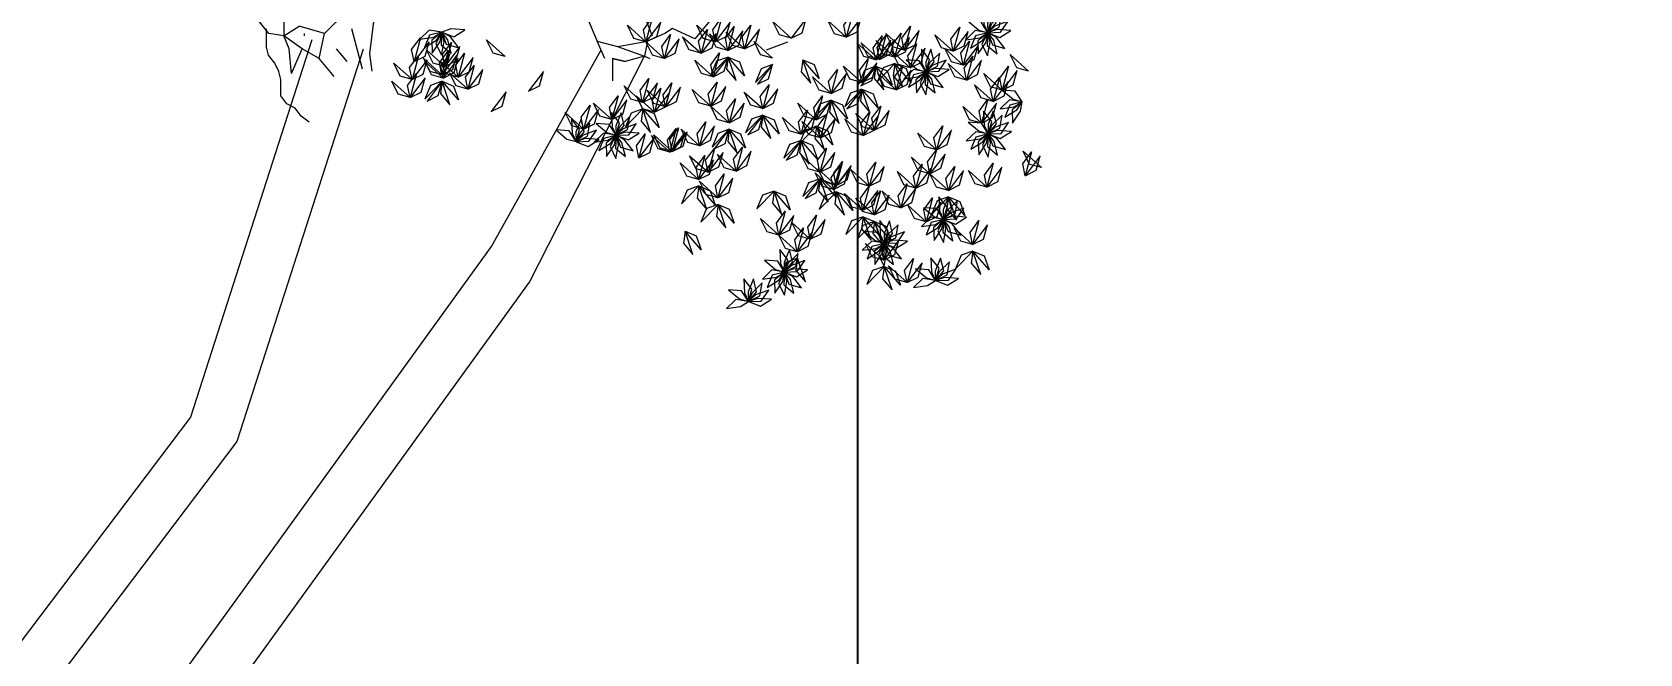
# Model space of a CAD drawing. Header units: inches. Extents: x 4350 to 28384, y -6772 to 993.
# Drawn here: x 15000.1 to 15389, y -1013.5 to -863.1 of the extents above; entities that cross this region are included whole.
import ezdxf

# ---------------------------------------------------------------- set-up
doc = ezdxf.new("R2010")
doc.units = ezdxf.units.IN
doc.header["$MEASUREMENT"] = 0
doc.layers.add('ARREDAMENTO', color=2, linetype='Continuous', lineweight=18)
doc.layers.add('QUOTE', color=3, linetype='Continuous', lineweight=9)
doc.styles.get("Standard").update_dxf_attribs({"font": 'arial.ttf'})
doc.dimstyles.new('ook', dxfattribs={"dimtxt": 15, "dimasz": 10, "dimexe": 10, "dimexo": 10, "dimgap": 5, "dimtad": 1, "dimtoh": 1, "dimdec": 0, "dimzin": 0, "dimdsep": 46, "dimtxsty": 'Standard', "dimblk": 'OBLIQUE', "dimcen": 0.09, "dimdle": 10, "dimadec": 0, "dimazin": 0, "dimtfac": 1, "dimtdec": 0, "dimtofl": 0, "dimtmove": 0, "dimatfit": 3, "dimldrblk": 'OBLIQUE', "dimfxl": 1, "dimtfill": 2, "dimtfillclr": 1, "dimtolj": 1, "dimtzin": 0, "dimarcsym": 0})

# ---------------------------------------------------------------- blocks, each defined once
blk = doc.blocks.new('_Oblique')
at = {"color": 0, "linetype": 'ByBlock', "lineweight": -2}
blk.add_line((-0.5, -0.5), (0.5, 0.5), dxfattribs=at)
blk = doc.blocks.new('*D96')
at = {"layer": 'Defpoints', "color": 0, "transparency": 16777216}
for p in [(15335.61, -819.22), (15199.69, -1419.22), (15388.97, -1419.22)]:
    blk.add_point(p, dxfattribs=at)
at = {"layer": 'QUOTE', "color": 0, "lineweight": -2, "transparency": 16777216}
for p, q in [((15199.69, -809.22), (15199.69, -1429.22)), ((15325.61, -819.22), (15189.69, -819.22)), ((15378.97, -1419.22), (15189.69, -1419.22))]:
    blk.add_line(p, q, dxfattribs=at)
at = {"layer": 'QUOTE', "color": 0, "lineweight": -2, "transparency": 16777216, "xscale": 10, "yscale": 10, "zscale": 10}
for p, rotation in [((15199.69, -819.22), 90), ((15199.69, -1419.22), 270)]:
    blk.add_blockref('_Oblique', p, dxfattribs=dict(at, rotation=rotation))
at = {"layer": 'QUOTE', "color": 0, "transparency": 16777216, "insert": (15187.08, -1119.22), "char_height": 15, "attachment_point": 5, "rotation": 90, "bg_fill": 1, "box_fill_scale": 1.25, "bg_fill_color": 1, "bg_fill_transparency": 0}
blk.add_mtext('\\A1;600', dxfattribs=at)
blk = doc.blocks.new('jacaranda')
at = {"layer": 'ARREDAMENTO'}
for p, q in [((14002.27, 19336.11), (13999.36, 19311.75)), ((13975.01, 19316.66), (13972.1, 19320.29)), ((13978.64, 19322.11), (13978.64, 19316.11)), ((13988.46, 19316.66), (13993.91, 19322.11)), ((14052.07, 19320.29), (14054.43, 19314.84)), ((14065.88, 19320.84), (14067.7, 19316.11)), ((13978.64, 19316.11), (13975.01, 19316.66)), ((13978.64, 19316.11), (13975.01, 19316.66)), ((13978.64, 19316.11), (13982.28, 19318.48)), ((13988.46, 19316.66), (13982.28, 19318.48)), ((13983.55, 19316.66), (13983.55, 19316.11)), ((13987.19, 19310.66), (13988.46, 19316.66)), ((13995, 19317.93), (13997.55, 19308.12)), ((14070.79, 19316.66), (14066.61, 19314.84)), ((14072.61, 19317.93), (14070.79, 19316.66)), ((14078.06, 19315.39), (14072.61, 19317.93)), ((14081.69, 19319.75), (14078.06, 19315.39)), ((13985.34, 19315.14), (13955.99, 19223.84)), ((13997.76, 19312.89), (13967.25, 19217.99)), ((13979.92, 19313.02), (13978.64, 19316.11)), ((13983.01, 19313.02), (13978.64, 19316.11)), ((13980.46, 19307.03), (13979.92, 19313.02)), ((13980.46, 19307.03), (13983.01, 19313.02)), ((13987.19, 19310.66), (13983.01, 19313.02)), ((13993.91, 19309.93), (13991.37, 19313.02)), ((14028.84, 19265.14), (14055.34, 19312.75)), ((14056.25, 19310.66), (14054.43, 19314.84)), ((14054.43, 19314.84), (14059.34, 19313.57)), ((14059.34, 19313.57), (14066.61, 19314.84)), ((14059.34, 19313.57), (14065.88, 19311.21)), ((14066.61, 19314.84), (14065.88, 19311.21)), ((13990.82, 19306.3), (13987.19, 19310.66)), ((13999.36, 19311.75), (13999.91, 19307.57)), ((14038.06, 19256.55), (14065.88, 19311.21)), ((14058.07, 19310.66), (14058.07, 19305.21)), ((14061.16, 19309.93), (14058.07, 19310.66)), ((14058.07, 19310.66), (14061.16, 19309.93)), ((14065.88, 19311.21), (14061.16, 19309.93)), ((14065.88, 19311.21), (14067.15, 19310.66)), ((13969.71, 19183.35), (14028.84, 19265.14)), ((13981.21, 19177.91), (14038.06, 19256.55)), ((13955.99, 19223.84), (13905.99, 19157.75)), ((13967.25, 19217.99), (13917.49, 19152.22)), ((13910.24, 19101.09), (13969.71, 19183.35)), ((13922.5, 19096.7), (13981.21, 19177.91))]:
    blk.add_line(p, q, dxfattribs=at)
at = {"layer": 'ARREDAMENTO', "linetype": 'Continuous'}
blk.add_line((14100.47, 19314.62), (14095.29, 19312.63), dxfattribs=at)
at = {"layer": 'ARREDAMENTO'}
blk.add_lwpolyline([(13984.77, 19295.21), (13982.8, 19296.69), (13981.32, 19298.65), (13979.35, 19299.64), (13977.87, 19301.61), (13977.87, 19305.55), (13977.38, 19307.51), (13976.39, 19309.48), (13974.91, 19311.45), (13974.42, 19313.42), (13974.42, 19317.85)], dxfattribs=at)
at = {"layer": 'ARREDAMENTO', "lineweight": 0}
for points in [[(14066.16, 19314.66), (14065.57, 19317.57), (14067.7, 19320.46), (14066.16, 19314.66)], [(14082.92, 19314.66), (14082.34, 19317.56), (14084.46, 19320.45), (14082.92, 19314.66)], [(14101.34, 19315.54), (14103.99, 19316.86), (14104.97, 19320.31), (14101.34, 19315.54)], [(14114.67, 19315.78), (14114.09, 19318.69), (14116.22, 19321.58), (14114.67, 19315.78)], [(14114.67, 19315.78), (14117.33, 19317.1), (14118.3, 19320.56), (14114.67, 19315.78)], [(14147.79, 19322.37), (14147.91, 19318.96), (14148.91, 19316.89), (14149.74, 19319.86), (14147.79, 19322.37)], [(14150.12, 19322.35), (14148.84, 19319.19), (14148.91, 19316.89), (14150.88, 19319.26), (14150.12, 19322.35)], [(14152.24, 19321.39), (14149.79, 19319.02), (14148.92, 19316.88), (14151.68, 19318.25), (14152.24, 19321.39)], [(14011.48, 19315.34), (14014.86, 19315.81), (14016.82, 19317.03), (14013.78, 19317.54), (14011.48, 19315.34)], [(14012.63, 19313.31), (14015.52, 19315.11), (14016.82, 19317.02), (14013.83, 19316.26), (14012.63, 19313.31)], [(14014.51, 19311.92), (14016.41, 19314.75), (14016.82, 19317.02), (14014.4, 19315.1), (14014.51, 19311.92)], [(14016.78, 19311.42), (14017.37, 19314.78), (14016.82, 19317.02), (14015.39, 19314.28), (14016.78, 19311.42)], [(14019.06, 19311.89), (14018.24, 19315.19), (14016.83, 19317.02), (14016.63, 19313.94), (14019.06, 19311.89)], [(14020.96, 19313.24), (14018.86, 19315.93), (14016.83, 19317.02), (14017.9, 19314.12), (14020.96, 19313.24)], [(14022.41, 19317.56), (14019.01, 19317.8), (14016.84, 19317.02), (14019.7, 19315.89), (14022.41, 19317.56)], [(14066.16, 19314.66), (14063.31, 19315.47), (14061.71, 19318.68), (14066.16, 19314.66)], [(14066.16, 19314.66), (14068.81, 19315.98), (14069.79, 19319.44), (14066.16, 19314.66)], [(14070.61, 19310.64), (14070.03, 19313.55), (14072.15, 19316.44), (14070.61, 19310.64)], [(14082.92, 19314.66), (14080.07, 19315.46), (14078.47, 19318.68), (14082.92, 19314.66)], [(14079.52, 19311.9), (14078.94, 19314.81), (14081.06, 19317.7), (14079.52, 19311.9)], [(14079.52, 19311.9), (14082.18, 19313.22), (14083.15, 19316.68), (14079.52, 19311.9)], [(14086.04, 19312.57), (14083.19, 19313.38), (14081.59, 19316.59), (14086.04, 19312.57)], [(14082.92, 19314.66), (14085.57, 19315.98), (14086.55, 19319.43), (14082.92, 19314.66)], [(14086.04, 19312.57), (14085.46, 19315.47), (14087.58, 19318.36), (14086.04, 19312.57)], [(14090.07, 19312.96), (14087.22, 19313.76), (14085.62, 19316.98), (14090.07, 19312.96)], [(14086.04, 19312.57), (14088.69, 19313.89), (14089.67, 19317.34), (14086.04, 19312.57)], [(14090.07, 19312.96), (14089.49, 19315.86), (14091.61, 19318.75), (14090.07, 19312.96)], [(14090.07, 19312.96), (14092.73, 19314.28), (14093.7, 19317.73), (14090.07, 19312.96)], [(14101.34, 19315.54), (14098.49, 19316.34), (14096.89, 19319.56), (14101.34, 19315.54)], [(14114.67, 19315.78), (14111.82, 19316.59), (14110.22, 19319.8), (14114.67, 19315.78)], [(14128.67, 19312.64), (14125.81, 19313.44), (14124.21, 19316.66), (14128.67, 19312.64)], [(14126.36, 19310.97), (14125.78, 19313.87), (14127.9, 19316.76), (14126.36, 19310.97)], [(14128.67, 19312.64), (14128.08, 19315.54), (14130.21, 19318.43), (14128.67, 19312.64)], [(14128.67, 19312.64), (14131.32, 19313.96), (14132.3, 19317.41), (14128.67, 19312.64)], [(14140.55, 19312.4), (14137.7, 19313.2), (14136.1, 19316.41), (14140.55, 19312.4)], [(14140.55, 19312.4), (14139.96, 19315.3), (14142.09, 19318.19), (14140.55, 19312.4)], [(14140.55, 19312.4), (14143.2, 19313.72), (14144.18, 19317.17), (14140.55, 19312.4)], [(14143.56, 19315.19), (14146.94, 19315.67), (14148.9, 19316.88), (14145.86, 19317.4), (14143.56, 19315.19)], [(14144.08, 19319.72), (14146.69, 19317.53), (14148.9, 19316.89), (14147.25, 19319.49), (14144.08, 19319.72)], [(14144.71, 19313.16), (14147.6, 19314.97), (14148.9, 19316.88), (14145.91, 19316.11), (14144.71, 19313.16)], [(14146.59, 19311.78), (14148.49, 19314.6), (14148.9, 19316.87), (14146.48, 19314.96), (14146.59, 19311.78)], [(14148.86, 19311.27), (14149.45, 19314.63), (14148.9, 19316.87), (14147.47, 19314.14), (14148.86, 19311.27)], [(14151.15, 19311.74), (14150.32, 19315.05), (14148.91, 19316.87), (14148.71, 19313.79), (14151.15, 19311.74)], [(14153.04, 19313.1), (14150.94, 19315.78), (14148.91, 19316.87), (14149.99, 19313.98), (14153.04, 19313.1)], [(14153.78, 19319.64), (14150.58, 19318.48), (14148.92, 19316.88), (14152, 19317.01), (14153.78, 19319.64)], [(14154.49, 19317.42), (14151.09, 19317.66), (14148.92, 19316.88), (14151.78, 19315.74), (14154.49, 19317.42)], [(14010.11, 19309.88), (14009.52, 19312.79), (14011.65, 19315.68), (14010.11, 19309.88)], [(14010.11, 19309.88), (14012.76, 19311.21), (14013.74, 19314.66), (14010.11, 19309.88)], [(14017.59, 19308.74), (14014.73, 19309.55), (14013.13, 19312.76), (14017.59, 19308.74)], [(14016.82, 19306.7), (14016.24, 19309.6), (14018.36, 19312.49), (14016.82, 19306.7)], [(14017.59, 19308.74), (14017, 19311.64), (14019.13, 19314.53), (14017.59, 19308.74)], [(14017.59, 19308.74), (14020.24, 19310.06), (14021.22, 19313.51), (14017.59, 19308.74)], [(14032.13, 19311.14), (14029.27, 19311.95), (14027.67, 19315.16), (14032.13, 19311.14)], [(14070.61, 19310.64), (14067.76, 19311.45), (14066.16, 19314.66), (14070.61, 19310.64)], [(14070.61, 19310.64), (14073.26, 19311.96), (14074.24, 19315.42), (14070.61, 19310.64)], [(14079.52, 19311.9), (14076.67, 19312.71), (14075.07, 19315.92), (14079.52, 19311.9)], [(14096.79, 19310.74), (14093.94, 19311.54), (14092.34, 19314.76), (14096.79, 19310.74)], [(14121.77, 19310.34), (14118.91, 19311.15), (14117.31, 19314.36), (14121.77, 19310.34)], [(14122.7, 19310.43), (14119.85, 19311.24), (14118.25, 19314.45), (14122.7, 19310.43)], [(14121.77, 19310.34), (14121.18, 19313.25), (14123.31, 19316.14), (14121.77, 19310.34)], [(14121.77, 19310.34), (14124.42, 19311.66), (14125.4, 19315.12), (14121.77, 19310.34)], [(14126.36, 19310.97), (14123.51, 19311.77), (14121.91, 19314.99), (14126.36, 19310.97)], [(14122.7, 19310.43), (14122.12, 19313.34), (14124.24, 19316.23), (14122.7, 19310.43)], [(14122.7, 19310.43), (14125.36, 19311.76), (14126.33, 19315.21), (14122.7, 19310.43)], [(14130.13, 19308.37), (14127.27, 19309.17), (14125.67, 19312.39), (14130.13, 19308.37)], [(14126.36, 19310.97), (14129.02, 19312.29), (14129.99, 19315.74), (14126.36, 19310.97)], [(14130.13, 19308.37), (14129.54, 19311.27), (14131.67, 19314.16), (14130.13, 19308.37)], [(14130.13, 19308.37), (14132.78, 19309.69), (14133.76, 19313.14), (14130.13, 19308.37)], [(14132.82, 19312.94), (14132.94, 19309.53), (14133.94, 19307.45), (14134.77, 19310.42), (14132.82, 19312.94)], [(14135.15, 19312.92), (14133.87, 19309.76), (14133.95, 19307.45), (14135.91, 19309.83), (14135.15, 19312.92)], [(14142.94, 19309.06), (14140.09, 19309.87), (14138.49, 19313.08), (14142.94, 19309.06)], [(14142.94, 19309.06), (14142.35, 19311.97), (14144.48, 19314.86), (14142.94, 19309.06)], [(14142.94, 19309.06), (14145.59, 19310.38), (14146.57, 19313.83), (14142.94, 19309.06)], [(14009.63, 19305.53), (14006.78, 19306.34), (14005.18, 19309.55), (14009.63, 19305.53)], [(14009.63, 19305.53), (14009.04, 19308.44), (14011.17, 19311.33), (14009.63, 19305.53)], [(14009.63, 19305.53), (14012.28, 19306.85), (14013.26, 19310.31), (14009.63, 19305.53)], [(14016.82, 19306.7), (14013.97, 19307.5), (14012.37, 19310.72), (14016.82, 19306.7)], [(14017.14, 19305.92), (14014.29, 19306.73), (14012.69, 19309.94), (14017.14, 19305.92)], [(14020.78, 19306.1), (14017.93, 19306.91), (14016.33, 19310.12), (14020.78, 19306.1)], [(14017.14, 19305.92), (14016.55, 19308.82), (14018.68, 19311.71), (14017.14, 19305.92)], [(14016.82, 19306.7), (14019.48, 19308.02), (14020.45, 19311.47), (14016.82, 19306.7)], [(14017.14, 19305.92), (14019.79, 19307.24), (14020.77, 19310.69), (14017.14, 19305.92)], [(14020.78, 19306.1), (14020.2, 19309.01), (14022.32, 19311.9), (14020.78, 19306.1)], [(14020.78, 19306.1), (14023.44, 19307.42), (14024.41, 19310.87), (14020.78, 19306.1)], [(14023.14, 19303.19), (14022.55, 19306.1), (14024.68, 19308.99), (14023.14, 19303.19)], [(14082.46, 19306.23), (14079.61, 19307.03), (14078.01, 19310.25), (14082.46, 19306.23)], [(14082.46, 19306.23), (14081.88, 19309.13), (14084.01, 19312.02), (14082.46, 19306.23)], [(14086.09, 19311), (14083.3, 19310.01), (14081.92, 19306.69), (14086.09, 19311)], [(14082.46, 19306.23), (14085.12, 19307.55), (14086.09, 19311), (14082.46, 19306.23)], [(14082.46, 19306.23), (14085.12, 19307.55), (14086.09, 19311), (14082.46, 19306.23)], [(14086.09, 19311), (14085.7, 19308.06), (14088.02, 19305.32), (14086.09, 19311)], [(14086.09, 19311), (14088.83, 19309.86), (14090.03, 19306.48), (14086.09, 19311)], [(14096.85, 19309.17), (14094.05, 19308.17), (14092.67, 19304.86), (14096.85, 19309.17)], [(14093.21, 19304.4), (14095.87, 19305.72), (14096.85, 19309.17), (14093.21, 19304.4)], [(14104.17, 19310.36), (14103.78, 19307.42), (14106.09, 19304.68), (14104.17, 19310.36)], [(14104.17, 19310.36), (14106.9, 19309.22), (14108.11, 19305.84), (14104.17, 19310.36)], [(14118.4, 19304.8), (14115.55, 19305.61), (14113.95, 19308.82), (14118.4, 19304.8)], [(14118.4, 19304.8), (14115.55, 19305.61), (14113.95, 19308.82), (14118.4, 19304.8)], [(14121.82, 19308.78), (14119.03, 19307.78), (14117.64, 19304.47), (14121.82, 19308.78)], [(14118.4, 19304.8), (14117.82, 19307.71), (14119.94, 19310.6), (14118.4, 19304.8)], [(14118.4, 19304.8), (14117.82, 19307.71), (14119.94, 19310.6), (14118.4, 19304.8)], [(14118.19, 19304), (14120.84, 19305.32), (14121.82, 19308.78), (14118.19, 19304)], [(14118.4, 19304.8), (14121.06, 19306.13), (14122.03, 19309.58), (14118.4, 19304.8)], [(14118.4, 19304.8), (14121.06, 19306.13), (14122.03, 19309.58), (14118.4, 19304.8)], [(14121.82, 19308.78), (14121.43, 19305.84), (14123.74, 19303.1), (14121.82, 19308.78)], [(14121.82, 19308.78), (14124.55, 19307.64), (14125.76, 19304.26), (14121.82, 19308.78)], [(14126.41, 19309.4), (14123.62, 19308.41), (14122.24, 19305.09), (14126.41, 19309.4)], [(14126.41, 19309.4), (14126.02, 19306.46), (14128.34, 19303.72), (14126.41, 19309.4)], [(14126.73, 19303.03), (14126.15, 19305.94), (14128.28, 19308.83), (14126.73, 19303.03)], [(14126.41, 19309.4), (14129.15, 19308.26), (14130.36, 19304.88), (14126.41, 19309.4)], [(14129.11, 19310.29), (14131.72, 19308.1), (14133.94, 19307.45), (14132.28, 19310.06), (14129.11, 19310.29)], [(14137.27, 19311.95), (14134.82, 19309.58), (14133.95, 19307.45), (14136.71, 19308.82), (14137.27, 19311.95)], [(14138.82, 19310.21), (14135.61, 19309.04), (14133.95, 19307.44), (14137.03, 19307.57), (14138.82, 19310.21)], [(14143.76, 19305.44), (14140.9, 19306.24), (14139.31, 19309.46), (14143.76, 19305.44)], [(14143.76, 19305.44), (14143.17, 19308.34), (14145.3, 19311.23), (14143.76, 19305.44)], [(14143.76, 19305.44), (14146.41, 19306.76), (14147.39, 19310.21), (14143.76, 19305.44)], [(14152.38, 19302.99), (14151.79, 19305.89), (14153.92, 19308.78), (14152.38, 19302.99)], [(14158.77, 19307.59), (14155.92, 19308.4), (14154.32, 19311.61), (14158.77, 19307.59)], [(14009.15, 19301.18), (14006.3, 19301.99), (14004.7, 19305.2), (14009.15, 19301.18)], [(14009.15, 19301.18), (14008.56, 19304.09), (14010.69, 19306.98), (14009.15, 19301.18)], [(14009.15, 19301.18), (14011.8, 19302.5), (14012.78, 19305.96), (14009.15, 19301.18)], [(14016.87, 19305.13), (14014.08, 19304.14), (14012.7, 19300.82), (14016.87, 19305.13)], [(14013.24, 19300.36), (14015.9, 19301.68), (14016.87, 19305.13), (14013.24, 19300.36)], [(14016.87, 19305.13), (14016.49, 19302.19), (14018.8, 19299.45), (14016.87, 19305.13)], [(14016.87, 19305.13), (14019.61, 19303.99), (14020.82, 19300.61), (14016.87, 19305.13)], [(14023.14, 19303.19), (14020.28, 19304), (14018.68, 19307.21), (14023.14, 19303.19)], [(14023.14, 19303.19), (14025.79, 19304.51), (14026.77, 19307.96), (14023.14, 19303.19)], [(14037.81, 19302.72), (14040.47, 19304.04), (14041.44, 19307.5), (14037.81, 19302.72)], [(14065.36, 19300.01), (14064.78, 19302.91), (14066.91, 19305.8), (14065.36, 19300.01)], [(14065.36, 19300.01), (14068.02, 19301.33), (14069, 19304.78), (14065.36, 19300.01)], [(14070.92, 19298.95), (14070.34, 19301.86), (14072.47, 19304.75), (14070.92, 19298.95)], [(14081.86, 19299.12), (14081.27, 19302.03), (14083.4, 19304.92), (14081.86, 19299.12)], [(14110.98, 19302.16), (14108.12, 19302.97), (14106.52, 19306.18), (14110.98, 19302.16)], [(14110.98, 19302.16), (14110.39, 19305.07), (14112.52, 19307.96), (14110.98, 19302.16)], [(14110.98, 19302.16), (14113.63, 19303.49), (14114.61, 19306.94), (14110.98, 19302.16)], [(14126.73, 19303.03), (14123.88, 19303.84), (14122.28, 19307.05), (14126.73, 19303.03)], [(14126.73, 19303.03), (14129.39, 19304.36), (14130.37, 19307.81), (14126.73, 19303.03)], [(14128.6, 19305.76), (14131.97, 19306.23), (14133.93, 19307.45), (14130.89, 19307.96), (14128.6, 19305.76)], [(14129.74, 19303.73), (14132.64, 19305.53), (14133.93, 19307.44), (14130.94, 19306.68), (14129.74, 19303.73)], [(14131.62, 19302.34), (14133.52, 19305.17), (14133.93, 19307.44), (14131.52, 19305.52), (14131.62, 19302.34)], [(14133.89, 19301.84), (14134.49, 19305.2), (14133.94, 19307.44), (14132.51, 19304.7), (14133.89, 19301.84)], [(14136.18, 19302.31), (14135.35, 19305.61), (14133.94, 19307.44), (14133.75, 19304.36), (14136.18, 19302.31)], [(14138.07, 19303.66), (14135.98, 19306.35), (14133.94, 19307.44), (14135.02, 19304.54), (14138.07, 19303.66)], [(14139.52, 19307.98), (14136.12, 19308.22), (14133.95, 19307.44), (14136.82, 19306.31), (14139.52, 19307.98)], [(14152.38, 19302.99), (14149.53, 19303.79), (14147.93, 19307.01), (14152.38, 19302.99)], [(14150.16, 19300.28), (14149.58, 19303.19), (14151.7, 19306.08), (14150.16, 19300.28)], [(14150.16, 19300.28), (14152.82, 19301.61), (14153.79, 19305.06), (14150.16, 19300.28)], [(14152.38, 19302.99), (14155.03, 19304.31), (14156.01, 19307.76), (14152.38, 19302.99)], [(14028.79, 19297.81), (14031.44, 19299.14), (14032.42, 19302.59), (14028.79, 19297.81)], [(14057.93, 19295.86), (14057.35, 19298.76), (14059.47, 19301.65), (14057.93, 19295.86)], [(14065.36, 19300.01), (14062.51, 19300.81), (14060.91, 19304.02), (14065.36, 19300.01)], [(14068.27, 19297.63), (14065.42, 19298.44), (14063.82, 19301.65), (14068.27, 19297.63)], [(14070.92, 19298.95), (14068.07, 19299.76), (14066.47, 19302.97), (14070.92, 19298.95)], [(14068.27, 19297.63), (14067.68, 19300.54), (14069.81, 19303.43), (14068.27, 19297.63)], [(14068.27, 19297.63), (14070.92, 19298.95), (14071.9, 19302.41), (14068.27, 19297.63)], [(14070.92, 19298.95), (14073.58, 19300.27), (14074.55, 19303.73), (14070.92, 19298.95)], [(14081.86, 19299.12), (14079, 19299.93), (14077.4, 19303.14), (14081.86, 19299.12)], [(14081.86, 19299.12), (14084.51, 19300.44), (14085.49, 19303.9), (14081.86, 19299.12)], [(14086.31, 19295.1), (14085.72, 19298.01), (14087.85, 19300.9), (14086.31, 19295.1)], [(14094.44, 19298.52), (14091.58, 19299.33), (14089.98, 19302.54), (14094.44, 19298.52)], [(14094.44, 19298.52), (14093.85, 19301.42), (14095.98, 19304.31), (14094.44, 19298.52)], [(14094.44, 19298.52), (14097.09, 19299.84), (14098.07, 19303.29), (14094.44, 19298.52)], [(14107.4, 19295.82), (14106.81, 19298.73), (14108.94, 19301.62), (14107.4, 19295.82)], [(14118.45, 19303.24), (14115.66, 19302.24), (14114.28, 19298.93), (14118.45, 19303.24)], [(14114.82, 19298.46), (14117.48, 19299.78), (14118.45, 19303.24), (14114.82, 19298.46)], [(14118.45, 19303.24), (14118.06, 19300.3), (14120.38, 19297.56), (14118.45, 19303.24)], [(14118.45, 19303.24), (14121.19, 19302.1), (14122.4, 19298.72), (14118.45, 19303.24)], [(14150.16, 19300.28), (14147.31, 19301.09), (14145.71, 19304.3), (14150.16, 19300.28)], [(14147.36, 19295.03), (14146.77, 19297.93), (14148.9, 19300.82), (14147.36, 19295.03)], [(14152.38, 19302.99), (14154.99, 19300.8), (14157.2, 19300.15), (14155.55, 19302.76), (14152.38, 19302.99)], [(14051.13, 19293.56), (14048.28, 19294.36), (14046.68, 19297.58), (14051.13, 19293.56)], [(14051.13, 19293.56), (14050.55, 19296.46), (14052.67, 19299.35), (14051.13, 19293.56)], [(14051.13, 19293.56), (14053.78, 19294.88), (14054.76, 19298.33), (14051.13, 19293.56)], [(14057.93, 19295.86), (14055.08, 19296.66), (14053.48, 19299.88), (14057.93, 19295.86)], [(14057.87, 19297.56), (14057.99, 19294.15), (14058.99, 19292.08), (14059.82, 19295.05), (14057.87, 19297.56)], [(14057.93, 19295.86), (14060.58, 19297.18), (14061.56, 19300.63), (14057.93, 19295.86)], [(14060.2, 19297.54), (14058.92, 19294.38), (14059, 19292.08), (14060.96, 19294.45), (14060.2, 19297.54)], [(14065.42, 19298.44), (14062.62, 19297.44), (14061.24, 19294.13), (14065.42, 19298.44)], [(14065.42, 19298.44), (14065.03, 19295.5), (14067.34, 19292.76), (14065.42, 19298.44)], [(14065.42, 19298.44), (14068.15, 19297.3), (14069.36, 19293.92), (14065.42, 19298.44)], [(14086.31, 19295.1), (14083.46, 19295.91), (14081.86, 19299.12), (14086.31, 19295.1)], [(14086.31, 19295.1), (14088.96, 19296.42), (14089.94, 19299.88), (14086.31, 19295.1)], [(14094.49, 19296.95), (14091.7, 19295.96), (14090.31, 19292.64), (14094.49, 19296.95)], [(14090.86, 19292.18), (14093.51, 19293.5), (14094.49, 19296.95), (14090.86, 19292.18)], [(14094.49, 19296.95), (14094.1, 19294.01), (14096.41, 19291.27), (14094.49, 19296.95)], [(14094.49, 19296.95), (14097.22, 19295.81), (14098.43, 19292.43), (14094.49, 19296.95)], [(14107.4, 19295.82), (14104.55, 19296.63), (14102.95, 19299.84), (14107.4, 19295.82)], [(14103.7, 19292.37), (14103.12, 19295.28), (14105.24, 19298.17), (14103.7, 19292.37)], [(14103.7, 19292.37), (14106.35, 19293.69), (14107.33, 19297.14), (14103.7, 19292.37)], [(14111.03, 19300.6), (14108.24, 19299.6), (14106.86, 19296.29), (14111.03, 19300.6)], [(14107.4, 19295.82), (14110.05, 19297.14), (14111.03, 19300.6), (14107.4, 19295.82)], [(14108.41, 19291.42), (14107.83, 19294.32), (14109.96, 19297.21), (14108.41, 19291.42)], [(14111.03, 19300.6), (14110.64, 19297.66), (14112.96, 19294.92), (14111.03, 19300.6)], [(14111.03, 19300.6), (14113.77, 19299.46), (14114.97, 19296.08), (14111.03, 19300.6)], [(14121.43, 19293.31), (14118.58, 19294.12), (14116.98, 19297.33), (14121.43, 19293.31)], [(14118.78, 19291.99), (14118.2, 19294.89), (14120.32, 19297.78), (14118.78, 19291.99)], [(14121.43, 19293.31), (14120.85, 19296.21), (14122.98, 19299.1), (14121.43, 19293.31)], [(14121.43, 19293.31), (14124.09, 19294.63), (14125.06, 19298.08), (14121.43, 19293.31)], [(14147.36, 19295.03), (14144.5, 19295.83), (14142.9, 19299.04), (14147.36, 19295.03)], [(14147.36, 19295.03), (14150.01, 19296.35), (14150.99, 19299.8), (14147.36, 19295.03)], [(14147.89, 19297.9), (14148.01, 19294.5), (14149.02, 19292.42), (14149.85, 19295.39), (14147.89, 19297.9)], [(14150.22, 19297.89), (14148.95, 19294.73), (14149.02, 19292.42), (14150.99, 19294.8), (14150.22, 19297.89)], [(14152.34, 19296.92), (14149.89, 19294.55), (14149.02, 19292.42), (14151.78, 19293.79), (14152.34, 19296.92)], [(14151.86, 19298.46), (14155.24, 19298.93), (14157.2, 19300.15), (14154.16, 19300.66), (14151.86, 19298.46)], [(14153.01, 19296.43), (14155.9, 19298.24), (14157.2, 19300.14), (14154.21, 19299.38), (14153.01, 19296.43)], [(14154.89, 19295.04), (14156.79, 19297.87), (14157.2, 19300.14), (14154.78, 19298.22), (14154.89, 19295.04)], [(14044.49, 19293.36), (14047.1, 19291.17), (14049.31, 19290.53), (14047.66, 19293.13), (14044.49, 19293.36)], [(14048.2, 19296.01), (14048.32, 19292.6), (14049.32, 19290.53), (14050.15, 19293.5), (14048.2, 19296.01)], [(14050.53, 19295.99), (14049.25, 19292.83), (14049.33, 19290.53), (14051.29, 19292.9), (14050.53, 19295.99)], [(14052.65, 19295.03), (14050.2, 19292.66), (14049.33, 19290.52), (14052.09, 19291.89), (14052.65, 19295.03)], [(14054.2, 19293.28), (14050.99, 19292.12), (14049.33, 19290.52), (14052.41, 19290.65), (14054.2, 19293.28)], [(14054.16, 19294.91), (14056.77, 19292.72), (14058.99, 19292.08), (14057.33, 19294.68), (14054.16, 19294.91)], [(14062.32, 19296.58), (14059.87, 19294.21), (14059, 19292.07), (14061.76, 19293.44), (14062.32, 19296.58)], [(14063.87, 19294.83), (14060.67, 19293.67), (14059, 19292.07), (14062.08, 19292.2), (14063.87, 19294.83)], [(14071.99, 19287.96), (14071.41, 19290.86), (14073.54, 19293.75), (14071.99, 19287.96)], [(14072.53, 19288.12), (14071.95, 19291.02), (14074.08, 19293.91), (14072.53, 19288.12)], [(14079.18, 19289.55), (14076.33, 19290.36), (14074.73, 19293.57), (14079.18, 19289.55)], [(14079.18, 19289.55), (14078.59, 19292.46), (14080.72, 19295.35), (14079.18, 19289.55)], [(14079.18, 19289.55), (14081.83, 19290.87), (14082.81, 19294.33), (14079.18, 19289.55)], [(14086.36, 19293.53), (14083.57, 19292.54), (14082.19, 19289.23), (14086.36, 19293.53)], [(14082.73, 19288.76), (14085.38, 19290.08), (14086.36, 19293.53), (14082.73, 19288.76)], [(14086.36, 19293.53), (14085.97, 19290.6), (14088.29, 19287.85), (14086.36, 19293.53)], [(14086.36, 19293.53), (14089.1, 19292.39), (14090.3, 19289.01), (14086.36, 19293.53)], [(14103.7, 19292.37), (14100.85, 19293.18), (14099.25, 19296.39), (14103.7, 19292.37)], [(14107.45, 19294.26), (14104.66, 19293.26), (14103.28, 19289.95), (14107.45, 19294.26)], [(14108.41, 19291.42), (14105.56, 19292.22), (14103.96, 19295.43), (14108.41, 19291.42)], [(14107.45, 19294.26), (14107.06, 19291.32), (14109.38, 19288.58), (14107.45, 19294.26)], [(14107.45, 19294.26), (14110.19, 19293.12), (14111.39, 19289.73), (14107.45, 19294.26)], [(14108.41, 19291.42), (14111.07, 19292.74), (14112.04, 19296.19), (14108.41, 19291.42)], [(14118.78, 19291.99), (14115.93, 19292.79), (14114.33, 19296.01), (14118.78, 19291.99)], [(14118.78, 19291.99), (14121.43, 19293.31), (14122.41, 19296.76), (14118.78, 19291.99)], [(14136.45, 19288.56), (14135.86, 19291.46), (14137.99, 19294.35), (14136.45, 19288.56)], [(14136.45, 19288.56), (14139.1, 19289.88), (14140.08, 19293.33), (14136.45, 19288.56)], [(14144.18, 19295.26), (14146.79, 19293.06), (14149.01, 19292.42), (14147.36, 19295.03), (14144.18, 19295.26)], [(14153.89, 19295.18), (14150.69, 19294.01), (14149.02, 19292.41), (14152.1, 19292.54), (14153.89, 19295.18)], [(14154.59, 19292.95), (14151.19, 19293.19), (14149.02, 19292.41), (14151.89, 19291.27), (14154.59, 19292.95)], [(14054.9, 19291.06), (14051.5, 19291.3), (14049.33, 19290.52), (14052.2, 19289.38), (14054.9, 19291.06)], [(14053.65, 19290.38), (14057.02, 19290.85), (14058.98, 19292.07), (14055.94, 19292.58), (14053.65, 19290.38)], [(14054.8, 19288.35), (14057.69, 19290.16), (14058.98, 19292.07), (14056, 19291.3), (14054.8, 19288.35)], [(14056.67, 19286.97), (14058.58, 19289.79), (14058.98, 19292.06), (14056.57, 19290.15), (14056.67, 19286.97)], [(14058.95, 19286.46), (14059.54, 19289.82), (14058.99, 19292.06), (14057.56, 19289.33), (14058.95, 19286.46)], [(14061.23, 19286.93), (14060.4, 19290.24), (14058.99, 19292.06), (14058.8, 19288.98), (14061.23, 19286.93)], [(14063.13, 19288.28), (14061.03, 19290.97), (14058.99, 19292.06), (14060.07, 19289.17), (14063.13, 19288.28)], [(14064.57, 19292.61), (14061.17, 19292.85), (14059, 19292.07), (14061.87, 19290.93), (14064.57, 19292.61)], [(14064.47, 19286.61), (14063.88, 19289.51), (14066.01, 19292.4), (14064.47, 19286.61)], [(14064.47, 19286.61), (14067.12, 19287.93), (14068.1, 19291.38), (14064.47, 19286.61)], [(14071.99, 19287.96), (14069.14, 19288.76), (14067.54, 19291.98), (14071.99, 19287.96)], [(14072.53, 19288.12), (14069.68, 19288.92), (14068.08, 19292.14), (14072.53, 19288.12)], [(14071.99, 19287.96), (14074.65, 19289.28), (14075.62, 19292.73), (14071.99, 19287.96)], [(14072.53, 19288.12), (14075.19, 19289.44), (14076.16, 19292.89), (14072.53, 19288.12)], [(14087.99, 19283.41), (14087.4, 19286.32), (14089.53, 19289.21), (14087.99, 19283.41)], [(14103.75, 19290.8), (14100.96, 19289.81), (14099.58, 19286.5), (14103.75, 19290.8)], [(14100.12, 19286.03), (14102.78, 19287.35), (14103.75, 19290.8), (14100.12, 19286.03)], [(14103.75, 19290.8), (14103.36, 19287.86), (14105.68, 19285.12), (14103.75, 19290.8)], [(14103.75, 19290.8), (14106.49, 19289.66), (14107.69, 19286.28), (14103.75, 19290.8)], [(14136.45, 19288.56), (14133.59, 19289.37), (14132, 19292.58), (14136.45, 19288.56)], [(14143.67, 19290.72), (14147.04, 19291.2), (14149, 19292.41), (14145.96, 19292.93), (14143.67, 19290.72)], [(14144.82, 19288.7), (14147.71, 19290.5), (14149, 19292.41), (14146.02, 19291.64), (14144.82, 19288.7)], [(14146.69, 19287.31), (14148.6, 19290.14), (14149.01, 19292.41), (14146.59, 19290.49), (14146.69, 19287.31)], [(14148.97, 19286.81), (14149.56, 19290.17), (14149.01, 19292.41), (14147.58, 19289.67), (14148.97, 19286.81)], [(14151.25, 19287.27), (14150.43, 19290.58), (14149.01, 19292.4), (14148.82, 19289.33), (14151.25, 19287.27)], [(14153.15, 19288.63), (14151.05, 19291.31), (14149.02, 19292.4), (14150.09, 19289.51), (14153.15, 19288.63)], [(14078.92, 19281.37), (14076.07, 19282.17), (14074.47, 19285.39), (14078.92, 19281.37)], [(14081.22, 19283.11), (14078.37, 19283.92), (14076.77, 19287.13), (14081.22, 19283.11)], [(14078.92, 19281.37), (14078.34, 19284.27), (14080.46, 19287.16), (14078.92, 19281.37)], [(14078.92, 19281.37), (14081.58, 19282.69), (14082.55, 19286.14), (14078.92, 19281.37)], [(14081.22, 19283.11), (14080.63, 19286.02), (14082.76, 19288.91), (14081.22, 19283.11)], [(14081.22, 19283.11), (14083.87, 19284.43), (14084.85, 19287.89), (14081.22, 19283.11)], [(14087.99, 19283.41), (14085.14, 19284.22), (14083.54, 19287.43), (14087.99, 19283.41)], [(14087.99, 19283.41), (14090.64, 19284.73), (14091.62, 19288.19), (14087.99, 19283.41)], [(14108.29, 19283.14), (14105.44, 19283.95), (14103.84, 19287.16), (14108.29, 19283.14)], [(14108.29, 19283.14), (14107.71, 19286.05), (14109.84, 19288.94), (14108.29, 19283.14)], [(14108.29, 19283.14), (14110.95, 19284.46), (14111.93, 19287.92), (14108.29, 19283.14)], [(14112.21, 19279.96), (14111.63, 19282.87), (14113.76, 19285.76), (14112.21, 19279.96)], [(14120.23, 19279.74), (14119.64, 19282.65), (14121.77, 19285.54), (14120.23, 19279.74)], [(14134.9, 19282.76), (14132.05, 19283.57), (14130.45, 19286.78), (14134.9, 19282.76)], [(14134.9, 19282.76), (14134.32, 19285.67), (14136.45, 19288.56), (14134.9, 19282.76)], [(14134.9, 19282.76), (14137.56, 19284.08), (14138.54, 19287.54), (14134.9, 19282.76)], [(14148.65, 19279.54), (14148.07, 19282.45), (14150.2, 19285.34), (14148.65, 19279.54)], [(14157.95, 19282.29), (14157.37, 19285.2), (14159.49, 19288.09), (14157.95, 19282.29)], [(14161.86, 19284.24), (14159.01, 19285.04), (14157.41, 19288.26), (14161.86, 19284.24)], [(14157.95, 19282.29), (14160.6, 19283.61), (14161.58, 19287.07), (14157.95, 19282.29)], [(14083.58, 19276.91), (14082.99, 19279.82), (14085.12, 19282.71), (14083.58, 19276.91)], [(14083.58, 19276.91), (14086.23, 19278.23), (14087.21, 19281.69), (14083.58, 19276.91)], [(14108.35, 19281.57), (14105.55, 19280.58), (14104.17, 19277.27), (14108.35, 19281.57)], [(14104.72, 19276.8), (14107.37, 19278.12), (14108.35, 19281.57), (14104.72, 19276.8)], [(14111.6, 19278.97), (14108.75, 19279.78), (14107.15, 19282.99), (14111.6, 19278.97)], [(14112.21, 19279.96), (14109.36, 19280.77), (14107.76, 19283.98), (14112.21, 19279.96)], [(14108.35, 19281.57), (14107.96, 19278.64), (14110.27, 19275.89), (14108.35, 19281.57)], [(14108.35, 19281.57), (14111.08, 19280.43), (14112.29, 19277.05), (14108.35, 19281.57)], [(14111.6, 19278.97), (14111.02, 19281.88), (14113.15, 19284.77), (14111.6, 19278.97)], [(14111.6, 19278.97), (14114.26, 19280.3), (14115.23, 19283.75), (14111.6, 19278.97)], [(14112.21, 19279.96), (14114.87, 19281.28), (14115.85, 19284.74), (14112.21, 19279.96)], [(14120.23, 19279.74), (14117.37, 19280.55), (14115.78, 19283.76), (14120.23, 19279.74)], [(14120.23, 19279.74), (14122.88, 19281.06), (14123.86, 19284.51), (14120.23, 19279.74)], [(14131.47, 19279.28), (14128.61, 19280.09), (14127.02, 19283.3), (14131.47, 19279.28)], [(14131.47, 19279.28), (14130.88, 19282.19), (14133.01, 19285.08), (14131.47, 19279.28)], [(14131.47, 19279.28), (14134.12, 19280.6), (14135.1, 19284.06), (14131.47, 19279.28)], [(14139.36, 19278.74), (14136.5, 19279.55), (14134.9, 19282.76), (14139.36, 19278.74)], [(14139.36, 19278.74), (14138.77, 19281.65), (14140.9, 19284.54), (14139.36, 19278.74)], [(14139.36, 19278.74), (14142.01, 19280.06), (14142.99, 19283.52), (14139.36, 19278.74)], [(14148.65, 19279.54), (14145.8, 19280.35), (14144.2, 19283.56), (14148.65, 19279.54)], [(14148.65, 19279.54), (14151.31, 19280.86), (14152.28, 19284.32), (14148.65, 19279.54)], [(14078.97, 19279.8), (14076.18, 19278.8), (14074.8, 19275.49), (14078.97, 19279.8)], [(14078.97, 19279.8), (14078.59, 19276.86), (14080.9, 19274.12), (14078.97, 19279.8)], [(14078.97, 19279.8), (14081.71, 19278.66), (14082.92, 19275.28), (14078.97, 19279.8)], [(14083.58, 19276.91), (14080.73, 19277.72), (14079.13, 19280.93), (14083.58, 19276.91)], [(14097.18, 19278.59), (14094.39, 19277.59), (14093.01, 19274.28), (14097.18, 19278.59)], [(14097.18, 19278.59), (14096.79, 19275.65), (14099.11, 19272.91), (14097.18, 19278.59)], [(14097.18, 19278.59), (14099.92, 19277.44), (14101.12, 19274.06), (14097.18, 19278.59)], [(14112.27, 19278.4), (14109.47, 19277.4), (14108.09, 19274.09), (14112.27, 19278.4)], [(14112.27, 19278.4), (14111.88, 19275.46), (14114.19, 19272.72), (14112.27, 19278.4)], [(14112.27, 19278.4), (14115, 19277.26), (14116.21, 19273.88), (14112.27, 19278.4)], [(14118.69, 19273.94), (14115.83, 19274.75), (14114.23, 19277.96), (14118.69, 19273.94)], [(14118.69, 19273.94), (14118.1, 19276.85), (14120.23, 19279.74), (14118.69, 19273.94)], [(14118.69, 19273.94), (14121.34, 19275.26), (14122.32, 19278.72), (14118.69, 19273.94)], [(14121.42, 19272.8), (14120.84, 19275.71), (14122.96, 19278.6), (14121.42, 19272.8)], [(14121.42, 19272.8), (14124.07, 19274.12), (14125.05, 19277.58), (14121.42, 19272.8)], [(14127.84, 19274.51), (14124.98, 19275.31), (14123.38, 19278.53), (14127.84, 19274.51)], [(14127.84, 19274.51), (14127.25, 19277.41), (14129.38, 19280.3), (14127.84, 19274.51)], [(14127.84, 19274.51), (14130.49, 19275.83), (14131.47, 19279.28), (14127.84, 19274.51)], [(14083.63, 19275.34), (14080.84, 19274.35), (14079.46, 19271.04), (14083.63, 19275.34)], [(14083.63, 19275.34), (14083.24, 19272.41), (14085.56, 19269.66), (14083.63, 19275.34)], [(14083.63, 19275.34), (14086.37, 19274.2), (14087.57, 19270.82), (14083.63, 19275.34)], [(14098.34, 19267.91), (14097.76, 19270.82), (14099.88, 19273.71), (14098.34, 19267.91)], [(14121.42, 19272.8), (14118.57, 19273.61), (14116.97, 19276.82), (14121.42, 19272.8)], [(14134, 19271.12), (14131.15, 19271.92), (14129.55, 19275.14), (14134, 19271.12)], [(14133.37, 19274.55), (14135.98, 19272.35), (14138.19, 19271.71), (14136.54, 19274.32), (14133.37, 19274.55)], [(14134, 19271.12), (14133.42, 19274.02), (14135.54, 19276.91), (14134, 19271.12)], [(14134, 19271.12), (14136.66, 19272.44), (14137.63, 19275.89), (14134, 19271.12)], [(14139.41, 19277.18), (14136.62, 19276.18), (14135.24, 19272.87), (14139.41, 19277.18)], [(14137.08, 19277.2), (14137.2, 19273.79), (14138.2, 19271.71), (14139.03, 19274.68), (14137.08, 19277.2)], [(14139.41, 19277.18), (14138.13, 19274.02), (14138.21, 19271.71), (14140.17, 19274.09), (14139.41, 19277.18)], [(14141.53, 19276.21), (14139.08, 19273.84), (14138.21, 19271.71), (14140.97, 19273.08), (14141.53, 19276.21)], [(14143.08, 19274.47), (14139.87, 19273.3), (14138.21, 19271.7), (14141.29, 19271.83), (14143.08, 19274.47)], [(14139.41, 19277.18), (14139.02, 19274.24), (14141.34, 19271.5), (14139.41, 19277.18)], [(14139.41, 19277.18), (14142.15, 19276.04), (14143.35, 19272.66), (14139.41, 19277.18)], [(14098.34, 19267.91), (14095.49, 19268.72), (14093.89, 19271.93), (14098.34, 19267.91)], [(14098.34, 19267.91), (14101, 19269.23), (14101.97, 19272.69), (14098.34, 19267.91)], [(14105.94, 19266.94), (14103.08, 19267.75), (14101.48, 19270.96), (14105.94, 19266.94)], [(14102.79, 19263.89), (14102.21, 19266.8), (14104.34, 19269.69), (14102.79, 19263.89)], [(14105.94, 19266.94), (14105.35, 19269.85), (14107.48, 19272.74), (14105.94, 19266.94)], [(14105.94, 19266.94), (14108.59, 19268.26), (14109.57, 19271.71), (14105.94, 19266.94)], [(14118.74, 19272.38), (14115.95, 19271.38), (14114.56, 19268.07), (14118.74, 19272.38)], [(14121.47, 19271.24), (14118.68, 19270.24), (14117.3, 19266.93), (14121.47, 19271.24)], [(14118.74, 19272.38), (14118.35, 19269.44), (14120.66, 19266.7), (14118.74, 19272.38)], [(14118.74, 19272.38), (14121.47, 19271.24), (14122.68, 19267.86), (14118.74, 19272.38)], [(14121.47, 19271.24), (14121.08, 19268.3), (14123.4, 19265.56), (14121.47, 19271.24)], [(14121.47, 19271.24), (14124.21, 19270.09), (14125.41, 19266.71), (14121.47, 19271.24)], [(14122.75, 19271.42), (14122.87, 19268.01), (14123.88, 19265.93), (14124.71, 19268.91), (14122.75, 19271.42)], [(14125.09, 19271.4), (14123.81, 19268.24), (14123.88, 19265.93), (14125.85, 19268.31), (14125.09, 19271.4)], [(14127.21, 19270.43), (14124.75, 19268.07), (14123.88, 19265.93), (14126.65, 19267.3), (14127.21, 19270.43)], [(14132.86, 19270.01), (14136.23, 19270.49), (14138.19, 19271.71), (14135.15, 19272.22), (14132.86, 19270.01)], [(14134, 19267.99), (14136.89, 19269.79), (14138.19, 19271.7), (14135.2, 19270.93), (14134, 19267.99)], [(14135.88, 19266.6), (14137.78, 19269.43), (14138.19, 19271.7), (14135.78, 19269.78), (14135.88, 19266.6)], [(14138.15, 19266.1), (14138.75, 19269.46), (14138.2, 19271.7), (14136.77, 19268.96), (14138.15, 19266.1)], [(14140.44, 19266.56), (14139.61, 19269.87), (14138.2, 19271.69), (14138.01, 19268.62), (14140.44, 19266.56)], [(14142.33, 19267.92), (14140.24, 19270.61), (14138.2, 19271.7), (14139.28, 19268.8), (14142.33, 19267.92)], [(14143.78, 19272.24), (14140.38, 19272.48), (14138.21, 19271.7), (14141.08, 19270.56), (14143.78, 19272.24)], [(14145.2, 19265.62), (14142.35, 19266.43), (14140.75, 19269.64), (14145.2, 19265.62)], [(14145.2, 19265.62), (14144.61, 19268.53), (14146.74, 19271.42), (14145.2, 19265.62)], [(14145.2, 19265.62), (14147.85, 19266.94), (14148.83, 19270.4), (14145.2, 19265.62)], [(14075.65, 19268.89), (14075.26, 19265.95), (14077.57, 19263.21), (14075.65, 19268.89)], [(14075.65, 19268.89), (14078.38, 19267.75), (14079.59, 19264.37), (14075.65, 19268.89)], [(14102.79, 19263.89), (14099.94, 19264.7), (14098.34, 19267.91), (14102.79, 19263.89)], [(14102.79, 19263.89), (14105.45, 19265.21), (14106.42, 19268.67), (14102.79, 19263.89)], [(14118.53, 19264.24), (14121.91, 19264.71), (14123.87, 19265.93), (14120.83, 19266.44), (14118.53, 19264.24)], [(14119.04, 19268.77), (14121.66, 19266.58), (14123.87, 19265.93), (14122.22, 19268.54), (14119.04, 19268.77)], [(14123.78, 19261.89), (14120.92, 19262.7), (14119.33, 19265.91), (14123.78, 19261.89)], [(14119.68, 19262.21), (14122.57, 19264.02), (14123.87, 19265.92), (14120.88, 19265.16), (14119.68, 19262.21)], [(14121.55, 19260.82), (14123.46, 19263.65), (14123.87, 19265.92), (14121.45, 19264), (14121.55, 19260.82)], [(14123.83, 19260.32), (14124.42, 19263.68), (14123.87, 19265.92), (14122.44, 19263.18), (14123.83, 19260.32)], [(14123.78, 19261.89), (14123.19, 19264.79), (14125.32, 19267.68), (14123.78, 19261.89)], [(14126.11, 19260.79), (14125.29, 19264.09), (14123.87, 19265.92), (14123.68, 19262.84), (14126.11, 19260.79)], [(14123.78, 19261.89), (14126.43, 19263.21), (14127.41, 19266.66), (14123.78, 19261.89)], [(14128.75, 19268.69), (14125.55, 19267.52), (14123.88, 19265.93), (14126.97, 19266.06), (14128.75, 19268.69)], [(14129.45, 19266.47), (14126.05, 19266.7), (14123.88, 19265.92), (14126.75, 19264.79), (14129.45, 19266.47)], [(14128.01, 19262.14), (14125.91, 19264.83), (14123.88, 19265.92), (14124.95, 19263.03), (14128.01, 19262.14)], [(14094.89, 19261.82), (14097.5, 19259.63), (14099.72, 19258.99), (14098.07, 19261.59), (14094.89, 19261.82)], [(14098.6, 19264.47), (14098.72, 19261.07), (14099.73, 19258.99), (14100.55, 19261.96), (14098.6, 19264.47)], [(14102.85, 19262.33), (14100.05, 19261.33), (14098.67, 19258.02), (14102.85, 19262.33)], [(14100.93, 19264.46), (14099.66, 19261.3), (14099.73, 19258.99), (14101.69, 19261.37), (14100.93, 19264.46)], [(14103.05, 19263.49), (14100.6, 19261.12), (14099.73, 19258.99), (14102.49, 19260.36), (14103.05, 19263.49)], [(14102.85, 19262.33), (14102.46, 19259.39), (14104.77, 19256.65), (14102.85, 19262.33)], [(14129.36, 19256.46), (14128.77, 19259.37), (14130.9, 19262.26), (14129.36, 19256.46)], [(14135.14, 19262.4), (14135.26, 19259), (14136.26, 19256.92), (14137.09, 19259.89), (14135.14, 19262.4)], [(14137.47, 19262.38), (14136.2, 19259.22), (14136.27, 19256.92), (14138.23, 19259.29), (14137.47, 19262.38)], [(14145.25, 19264.05), (14142.46, 19263.06), (14141.08, 19259.75), (14145.25, 19264.05)], [(14145.25, 19264.05), (14144.86, 19261.12), (14147.18, 19258.37), (14145.25, 19264.05)], [(14145.25, 19264.05), (14147.99, 19262.91), (14149.19, 19259.53), (14145.25, 19264.05)], [(14094.38, 19257.29), (14097.75, 19257.77), (14099.71, 19258.98), (14096.67, 19259.5), (14094.38, 19257.29)], [(14095.53, 19255.27), (14098.42, 19257.07), (14099.71, 19258.98), (14096.73, 19258.21), (14095.53, 19255.27)], [(14097.4, 19253.88), (14099.31, 19256.71), (14099.72, 19258.98), (14097.3, 19257.06), (14097.4, 19253.88)], [(14099.68, 19253.38), (14100.27, 19256.73), (14099.72, 19258.97), (14098.29, 19256.24), (14099.68, 19253.38)], [(14101.96, 19253.84), (14101.14, 19257.15), (14099.72, 19258.97), (14099.53, 19255.9), (14101.96, 19253.84)], [(14104.6, 19261.75), (14101.4, 19260.58), (14099.73, 19258.98), (14102.81, 19259.11), (14104.6, 19261.75)], [(14105.3, 19259.52), (14101.9, 19259.76), (14099.73, 19258.98), (14102.6, 19257.84), (14105.3, 19259.52)], [(14103.86, 19255.2), (14101.76, 19257.88), (14099.73, 19258.97), (14100.8, 19256.08), (14103.86, 19255.2)], [(14123.83, 19260.32), (14121.04, 19259.33), (14119.66, 19256.01), (14123.83, 19260.32)], [(14123.83, 19260.32), (14123.44, 19257.38), (14125.76, 19254.64), (14123.83, 19260.32)], [(14123.83, 19260.32), (14126.57, 19259.18), (14127.77, 19255.8), (14123.83, 19260.32)], [(14129.36, 19256.46), (14126.5, 19257.27), (14124.9, 19260.48), (14129.36, 19256.46)], [(14129.36, 19256.46), (14132.01, 19257.78), (14132.99, 19261.23), (14129.36, 19256.46)], [(14131.43, 19259.75), (14134.04, 19257.56), (14136.26, 19256.92), (14134.6, 19259.52), (14131.43, 19259.75)], [(14139.59, 19261.42), (14137.14, 19259.05), (14136.27, 19256.92), (14139.03, 19258.29), (14139.59, 19261.42)], [(14141.14, 19259.67), (14137.94, 19258.51), (14136.27, 19256.91), (14139.35, 19257.04), (14141.14, 19259.67)], [(14086.18, 19254.69), (14088.79, 19252.5), (14091.01, 19251.85), (14089.35, 19254.46), (14086.18, 19254.69)], [(14089.89, 19257.34), (14090.01, 19253.93), (14091.01, 19251.85), (14091.84, 19254.82), (14089.89, 19257.34)], [(14092.22, 19257.32), (14090.94, 19254.16), (14091.02, 19251.85), (14092.98, 19254.23), (14092.22, 19257.32)], [(14094.34, 19256.35), (14091.89, 19253.99), (14091.02, 19251.85), (14093.78, 19253.22), (14094.34, 19256.35)], [(14095.89, 19254.61), (14092.68, 19253.44), (14091.02, 19251.85), (14094.1, 19251.97), (14095.89, 19254.61)], [(14130.92, 19255.22), (14134.29, 19255.7), (14136.25, 19256.91), (14133.21, 19257.43), (14130.92, 19255.22)], [(14141.84, 19257.45), (14138.44, 19257.69), (14136.27, 19256.91), (14139.14, 19255.77), (14141.84, 19257.45)], [(14085.67, 19250.16), (14089.04, 19250.63), (14091, 19251.85), (14087.96, 19252.36), (14085.67, 19250.16)], [(14096.59, 19252.39), (14093.19, 19252.62), (14091.02, 19251.84), (14093.89, 19250.71), (14096.59, 19252.39)]]:
    blk.add_lwpolyline(points, dxfattribs=at)

msp = doc.modelspace()

# ---------------------------------------------------------------- block references
at = {"layer": 'ARREDAMENTO'}
msp.add_blockref('jacaranda', (1082.35, -20180.1), dxfattribs=at)

# ---------------------------------------------------------------- dimensions: what is measured, and where the dimension line sits
at = {"layer": 'QUOTE'}
dim = msp.add_linear_dim(base=(15199.69, -1419.22), p1=(15335.61, -819.22), p2=(15388.97, -1419.22), angle=90, dimstyle='ook', dxfattribs=at)
dim.commit()
dim.dimension.update_dxf_attribs({"geometry": '*D96', "text_midpoint": (15199.69, -1119.22), "dimtype": 160})

doc.saveas('drawing.dxf')
